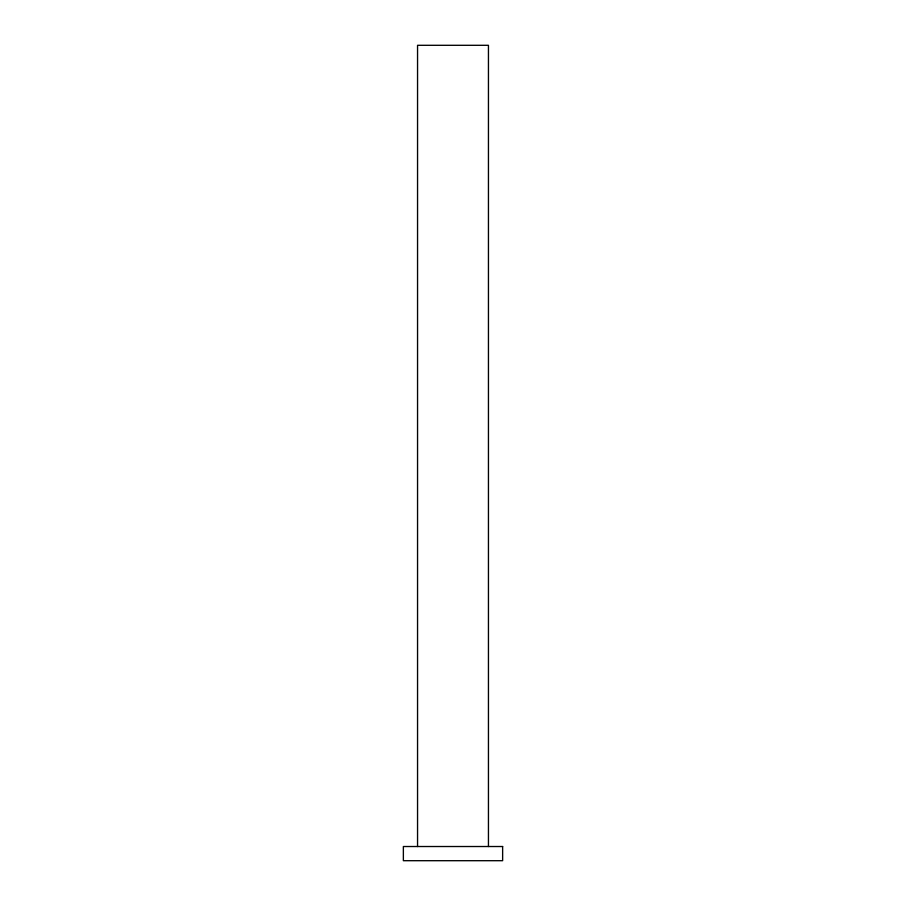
<?xml version="1.0" encoding="UTF-8"?>
<svg xmlns="http://www.w3.org/2000/svg" width="906" height="906" viewBox="0 0 906 906"><rect width="100%" height="100%" fill="white"/><g stroke="black" fill="none" stroke-linecap="round" stroke-linejoin="round"><path stroke-width="1.36" d="M488.447 846.544L488.447 45.3L417.553 45.3L417.553 846.544M502.637 846.521L403.363 846.521L403.363 860.7L502.637 860.7L502.637 846.521"/></g></svg>
